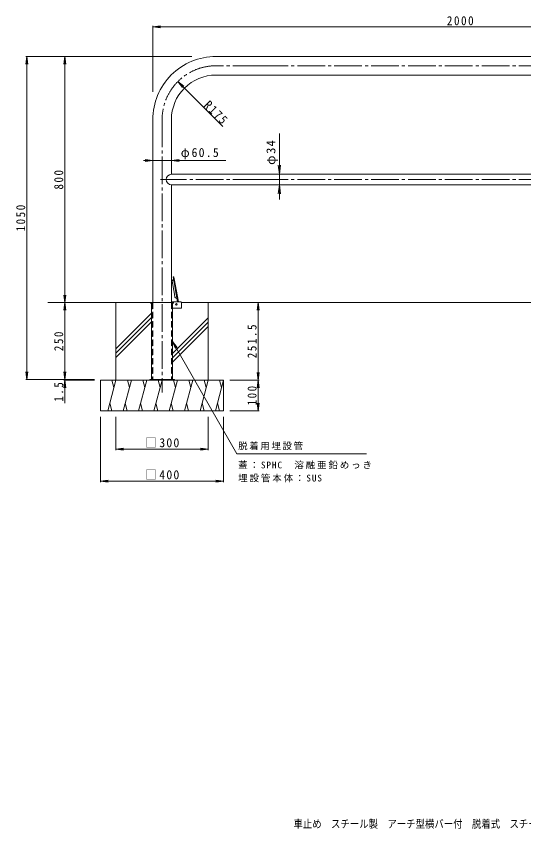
# Model space of a CAD drawing. Units: millimetres at full size, sheet at 1:10; some dimension numbers follow another scale. Extents: x -1822 to 1860, y -1460 to 1355.
# Drawn here: x -1822 to -171, y -1370 to 1270 of the extents above; entities that cross this region are included whole.
import ezdxf
from ezdxf.enums import TextEntityAlignment as Align

# ---------------------------------------------------------------- set-up
doc = ezdxf.new("R2010")
doc.units = ezdxf.units.MM
doc.header["$LTSCALE"] = 10
doc.linetypes.add('CHAIN2', pattern=[12, 9, -1, 1, -1])
doc.linetypes.add('DASHED2', pattern=[3, 2, -1])
for name, color, linetype, lineweight in [('C-0', 4, 'Continuous', 9), ('C-1', 7, 'Continuous', 9), ('C-2', 4, 'Continuous', 9), ('C-3', 3, 'DASHED2', 9), ('C-4', 7, 'Continuous', 9), ('C-5', 7, 'Continuous', 9), ('C-6', 7, 'Continuous', 9), ('C-E', 6, 'Continuous', 5)]:
    doc.layers.add(name, color=color, linetype=linetype, lineweight=lineweight)
doc.layers.add('F-F', color=2, linetype='Continuous')
doc.styles.add('ＭＳ ゴシック', font='')
doc.styles.get('ＭＳ ゴシック').set_extended_font_data('MS Gothic')

msp = doc.modelspace()

# ---------------------------------------------------------------- linework, layer by layer
at = {"layer": 'C-0', "color": 7, "linetype": 'CHAIN2'}
for p, q in [((-1027.44, 1109.41), (-1172.19, 1109.41)), ((-1027.44, 1109.41), (417.31, 1109.41)), ((-1347.19, 934.41), (-1347.19, 47.76)), ((-1027.44, 739.66), (-1352.37, 739.66)), ((-1027.44, 739.66), (597.49, 739.66))]:
    msp.add_line(p, q, dxfattribs=at)
at = {"layer": 'C-0'}
for p, q in [((-1384.69, 339.66), (-1384.69, 338.16)), ((-1384.69, 339.66), (-1384.69, 338.16)), ((-1384.69, 339.66), (-1309.69, 339.66)), ((-1384.69, 338.16), (-1381.19, 338.16)), ((-1381.19, 338.16), (-1381.19, 89.66)), ((-1313.19, 338.16), (-1313.19, 89.66)), ((-1309.69, 338.16), (-1313.19, 338.16)), ((-1309.69, 339.66), (-1309.69, 338.16))]:
    msp.add_line(p, q, dxfattribs=at)
at = {"layer": 'C-0', "linetype": 'DASHED2'}
for p, q in [((-1379.69, 338.16), (-1379.69, 89.66)), ((-1314.69, 338.16), (-1314.69, 89.66))]:
    msp.add_line(p, q, dxfattribs=at)
at = {"layer": 'C-0', "color": 7, "linetype": 'CHAIN2'}
msp.add_arc((-1172.19, 934.41), 175, 89.99976, 180, dxfattribs=at)
at = {"layer": 'C-0', "linetype": 'DASHED2'}
for centre, start, end in [((-1381.19, 338.16), 0, 90), ((-1313.19, 338.16), 90, 180)]:
    msp.add_arc(centre, 1.5, start, end, dxfattribs=at)
at = {"layer": 'C-1', "color": 3}
for p, q in [((-1285.94, 341.96), (-1316.94, 341.96)), ((-1285.94, 321.46), (-1313.19, 321.46)), ((-1284.44, 322.96), (-1284.44, 340.46))]:
    msp.add_line(p, q, dxfattribs=at)
at = {"layer": 'C-1'}
for p, q in [((-1387.19, 89.66), (-1387.19, 88.16)), ((-1307.19, 89.66), (-1387.19, 89.66)), ((-1359.69, 89.66), (-1359.69, 88.16)), ((-1334.69, 89.66), (-1334.69, 88.16)), ((-1307.19, 89.66), (-1307.19, 88.16))]:
    msp.add_line(p, q, dxfattribs=at)
at = {"layer": 'C-1', "color": 3}
for centre, start, end in [((-1285.94, 340.46), 0, 90), ((-1285.94, 322.96), 270, 0)]:
    msp.add_arc(centre, 1.5, start, end, dxfattribs=at)
at = {"layer": 'C-2', "color": 3}
for p, q in [((-1027.44, 1139.66), (-1172.19, 1139.66)), ((-1027.44, 1139.66), (417.31, 1139.66)), ((-1027.44, 1079.16), (-1172.19, 1079.16)), ((-1027.44, 1079.16), (417.31, 1079.16)), ((-1377.44, 934.41), (-1377.44, 339.66)), ((-1316.94, 934.41), (-1316.94, 756.66)), ((-1027.44, 756.66), (-1316.94, 756.66)), ((-1027.44, 756.66), (562.06, 756.66)), ((-1027.44, 722.66), (-1316.94, 722.66)), ((-1316.94, 722.66), (-1316.94, 339.66)), ((-1027.44, 722.66), (562.06, 722.66))]:
    msp.add_line(p, q, dxfattribs=at)
at = {"layer": 'C-2'}
for p, q in [((-1308.76, 424), (-1311.03, 423.6)), ((-1296.64, 341.96), (-1311.03, 423.6)), ((-1308.76, 424), (-1307.56, 417.19)), ((-1314.58, 409.2), (-1307.1, 366.79)), ((-1313.75, 411.84), (-1309.93, 415.66)), ((-1294.3, 341.96), (-1307.56, 417.19)), ((-1305.49, 357.62), (-1307.1, 366.79)), ((-1303.82, 355.43), (-1298.91, 353.14))]:
    msp.add_line(p, q, dxfattribs=at)
at = {"layer": 'C-2', "color": 3}
for centre, radius, start, end in [((-1172.19, 934.41), 205.25, 89.99977, 180), ((-1172.19, 934.41), 144.75, 89.9998, 180), ((-1316.94, 739.66), 17, 90, 270)]:
    msp.add_arc(centre, radius, start, end, dxfattribs=at)
at = {"layer": 'C-2'}
for centre, radius, start, end in [((-1311.63, 409.72), 3, 135.00081, 190.00044), ((-1310.43, 416.15), 0.7, 315.00111, 10.00201), ((-1302.53, 358.14), 3, 190.00035, 244.99828), ((-1299.2, 352.51), 0.7, 9.99756, 64.99773)]:
    msp.add_arc(centre, radius, start, end, dxfattribs=at)
at = {"layer": 'C-3'}
for p, q in [((-1377.44, 339.66), (-1377.44, 89.66)), ((-1316.94, 339.66), (-1316.94, 89.66))]:
    msp.add_line(p, q, dxfattribs=at)
at = {"layer": 'C-4'}
for p, q in [((-1377.44, 1235.89), (-1352.66, 1239.15)), ((-1377.44, 1238.89), (-1377.44, 1024.33)), ((-1377.44, 1235.89), (-1352.66, 1232.63)), ((-1377.44, 1235.89), (622.56, 1235.89)), ((-1787.06, 1139.66), (-1790.33, 1114.87)), ((-1790.06, 1139.66), (-1250.49, 1139.66)), ((-1787.06, 1139.66), (-1783.8, 1114.87)), ((-1787.06, 1139.66), (-1787.06, 89.66)), ((-1663.42, 1139.66), (-1666.68, 1114.87)), ((-1663.42, 1139.66), (-1660.16, 1114.87)), ((-1663.42, 1139.66), (-1663.42, 339.66)), ((-1295.9, 1058.19), (-1280.68, 1038.36)), ((-965.88, 889.24), (-965.88, 674.61)), ((-1139.84, 802.01), (-1407.91, 802.01)), ((-1377.44, 802.01), (-1402.23, 805.28)), ((-1377.44, 802.01), (-1402.23, 798.75)), ((-1377.44, 802.01), (-1377.44, 800.21)), ((-1316.94, 802.01), (-1292.16, 805.28)), ((-1316.94, 802.01), (-1316.94, 800.21)), ((-1316.94, 802.01), (-1292.16, 798.75)), ((-965.88, 756.66), (-969.79, 786.4)), ((-965.88, 756.66), (-961.96, 786.4)), ((-965.88, 756.66), (-962.88, 756.66)), ((-965.88, 722.66), (-969.79, 692.91)), ((-965.88, 722.66), (-962.88, 722.66)), ((-965.88, 722.66), (-961.96, 692.91)), ((-1663.42, 339.66), (-1666.68, 364.45)), ((-1663.42, 339.66), (-1660.16, 364.45)), ((-1663.42, 339.66), (-1666.68, 314.87)), ((-1663.42, 339.66), (-1663.42, 88.16)), ((-1663.42, 339.66), (-1660.16, 314.87)), ((-1034.8, 339.66), (-1038.06, 314.87)), ((-1034.8, 88.16), (-1034.8, 339.66)), ((-1034.8, 339.66), (-1031.53, 314.87)), ((-1787.06, 89.66), (-1790.33, 114.44)), ((-1787.06, 89.66), (-1783.8, 114.44)), ((-1663.42, 89.66), (-1666.68, 114.44)), ((-1663.42, 89.66), (-1666.68, 114.44)), ((-1663.42, 89.66), (-1660.16, 114.44)), ((-1663.42, 89.66), (-1660.16, 114.44)), ((-1034.8, 88.16), (-1038.06, 112.94)), ((-1034.8, 88.16), (-1031.53, 112.94)), ((-1790.06, 89.66), (-1567.19, 89.66)), ((-1663.42, 88.16), (-1666.68, 63.37)), ((-1666.42, 88.16), (-1567.19, 88.16)), ((-1663.42, 88.16), (-1660.16, 63.37)), ((-1663.42, 88.16), (-1663.42, 13.21)), ((-1031.8, 88.16), (-1127.19, 88.16)), ((-1034.8, 88.16), (-1038.06, 63.37)), ((-1034.8, -11.84), (-1034.8, 88.16)), ((-1034.8, 88.16), (-1031.53, 63.37)), ((-1034.8, -11.84), (-1038.06, 12.94)), ((-1034.8, -11.84), (-1031.53, 12.94)), ((-1031.8, -11.84), (-1127.19, -11.84)), ((-1547.19, -243.95), (-1547.19, -31.84)), ((-1497.19, -139.83), (-1497.19, -31.84)), ((-1197.19, -139.83), (-1197.19, -31.84)), ((-1147.19, -243.95), (-1147.19, -31.84)), ((-1497.19, -136.83), (-1472.41, -133.57)), ((-1497.19, -136.83), (-1197.19, -136.83)), ((-1497.19, -136.83), (-1472.41, -140.1)), ((-1197.19, -136.83), (-1221.98, -133.57)), ((-1197.19, -136.83), (-1221.98, -140.1)), ((-1547.19, -240.95), (-1522.41, -237.68)), ((-1547.19, -240.95), (-1147.19, -240.95)), ((-1547.19, -240.95), (-1522.41, -244.21)), ((-1147.19, -240.95), (-1171.98, -237.68)), ((-1147.19, -240.95), (-1171.98, -244.21))]:
    msp.add_line(p, q, dxfattribs=at)
msp.add_lwpolyline([(-1149.45, 911.64), (-1295.9, 1058.19), (-1276.06, 1042.97)], dxfattribs=at)
at = {"layer": 'C-5'}
for p, q in [((-1313.19, 213.29), (-1303.63, 190.2)), ((-1313.19, 213.29), (-1104.08, -151.49)), ((-1313.19, 213.29), (-1297.97, 193.46)), ((-1104.08, -151.49), (-682.07, -151.49))]:
    msp.add_line(p, q, dxfattribs=at)
at = {"layer": 'C-6', "color": 6, "lineweight": 5}
for p, q in [((-1384.69, 339.66), (-1718.44, 339.66)), ((-1284.44, 339.65), (529.56, 339.66))]:
    msp.add_line(p, q, dxfattribs=at)
at = {"layer": 'C-E'}
for p, q in [((-1581.41, 339.66), (-1384.69, 339.66)), ((-1497.19, 88.16), (-1497.19, 339.66)), ((-1284.44, 339.66), (-1113.79, 339.66)), ((-1197.19, 88.16), (-1197.19, 339.66)), ((-641.91, 339.66), (529.56, 339.66)), ((-1381.19, 305.47), (-1497.19, 189.47)), ((-1381.19, 291.32), (-1497.19, 175.32)), ((-1197.19, 290.58), (-1313.19, 174.58)), ((-1381.19, 277.18), (-1497.19, 161.18)), ((-1197.19, 276.44), (-1313.19, 160.44)), ((-1197.19, 262.3), (-1313.19, 146.3)), ((-1547.19, 88.16), (-1147.19, 88.16)), ((-1547.19, -11.84), (-1547.19, 88.16)), ((-1497.19, 88.16), (-1523.99, -11.84)), ((-1510.24, 88.16), (-1503.72, 63.81)), ((-1447.19, 88.16), (-1473.99, -11.84)), ((-1460.24, 88.16), (-1453.72, 63.81)), ((-1397.19, 88.16), (-1423.99, -11.84)), ((-1410.24, 88.16), (-1403.72, 63.81)), ((-1347.19, 88.16), (-1373.99, -11.84)), ((-1360.24, 88.16), (-1353.72, 63.81)), ((-1297.19, 88.16), (-1323.99, -11.84)), ((-1310.24, 88.16), (-1303.72, 63.81)), ((-1247.19, 88.16), (-1273.99, -11.84)), ((-1260.24, 88.16), (-1253.72, 63.81)), ((-1197.19, 88.16), (-1223.99, -11.84)), ((-1210.24, 88.16), (-1203.72, 63.81)), ((-1147.19, 88.16), (-1173.99, -11.84)), ((-1160.24, 88.16), (-1153.72, 63.81)), ((-1147.19, -11.84), (-1147.19, 88.16)), ((-1510.94, -11.84), (-1517.46, 12.51)), ((-1460.94, -11.84), (-1467.46, 12.51)), ((-1410.94, -11.84), (-1417.46, 12.51)), ((-1360.94, -11.84), (-1367.46, 12.51)), ((-1310.94, -11.84), (-1317.46, 12.51)), ((-1260.94, -11.84), (-1267.46, 12.51)), ((-1210.94, -11.84), (-1217.46, 12.51)), ((-1160.94, -11.84), (-1167.46, 12.51)), ((-1547.19, -11.84), (-1147.19, -11.84))]:
    msp.add_line(p, q, dxfattribs=at)
at = {"layer": 'C-E', "color": 4, "lineweight": 9}
msp.add_circle((-1300.84, 334.16), 2.5, dxfattribs=at)

# ---------------------------------------------------------------- texts
at = {"layer": 'C-4', "color": 2, "char_height": 29.33, "attachment_point": 7, "style": 'ＭＳ ゴシック'}
for s, insert in [('\\T1.28;\\W0.9;2000', (-421.19, 1240.89)), ('\\T1.22;\\W0.95;φ60.5', (-1286.48, 805.01)), ('\\T1.21;\\W0.95;□300', (-1402.19, -130.83)), ('\\T1.21;\\W0.95;□400', (-1402.19, -234.95))]:
    msp.add_mtext(s, dxfattribs=dict(at, insert=insert))
for s, insert, rotation in [('\\T1.28;\\W0.9;R175', (-1214.13, 978.43), 315), ('\\T1.19;φ34', (-970.88, 787.45), 90), ('\\T1.27;\\W0.9;800', (-1668.42, 707.16), 90), ('\\T1.28;\\W0.9;1050', (-1792.06, 570.91), 90), ('\\T1.28;\\W0.9;251.5', (-1039.8, 158.91), 90), ('\\T1.27;\\W0.9;250', (-1668.42, 182.16), 90), ('\\T1.27;\\W0.9;1.5', (-1668.42, 17.74), 90), ('\\T1.27;\\W0.9;100', (-1039.8, 5.66), 90)]:
    msp.add_mtext(s, dxfattribs=dict(at, insert=insert, rotation=rotation))
at = {"layer": 'C-5', "char_height": 21.99, "attachment_point": 7, "style": 'ＭＳ ゴシック'}
for s, insert in [('\\T1.17;脱着用埋設管', (-1099.87, -139.63)), ('\\T1.2;蓋：SPHC\u3000溶融亜鉛めっき', (-1099.87, -201.42)), ('\\T1.2;埋設管本体：SUS', (-1099.87, -243.97))]:
    msp.add_mtext(s, dxfattribs=dict(at, insert=insert))
at = {"layer": 'F-F', "style": 'ＭＳ ゴシック', "width": 0.85}
msp.add_text('車止め\u3000スチール製\u3000アーチ型横バー付\u3000脱着式\u3000スチール製蓋\u3000鍵付\u3000ＹＢＷ６Ｈ２０－ＤＬ', height=25.66, dxfattribs=at).set_placement((-920, -1374.79), align=Align.BOTTOM_LEFT)

doc.saveas('drawing.dxf')
